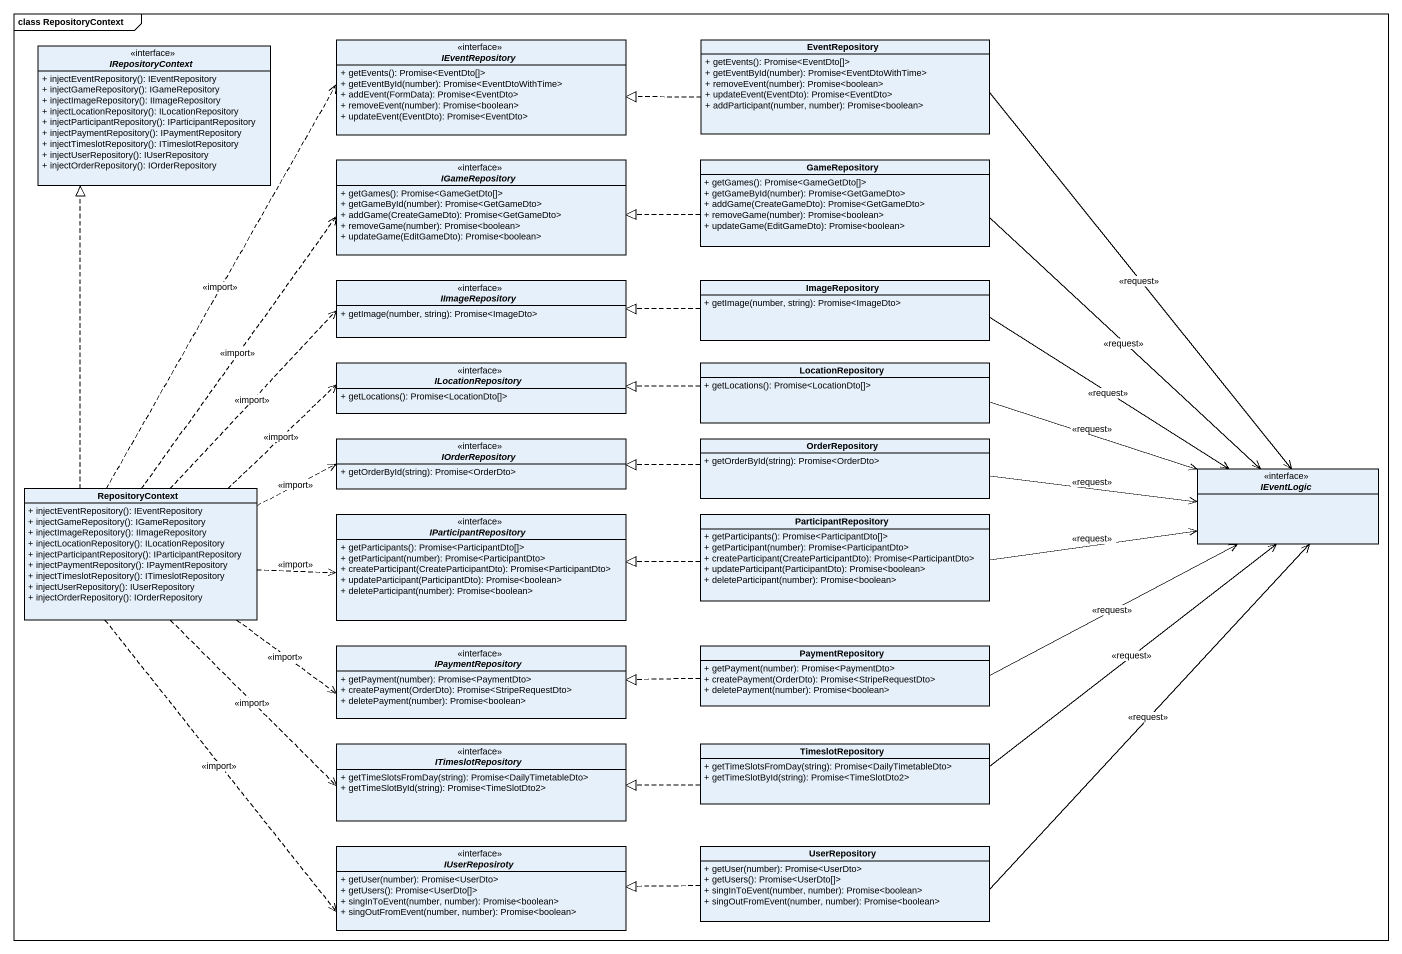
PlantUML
@startuml
mainframe class RepositoryContext
hide circle
hide empty members
skinparam classAttributeIconSize 0
interface IEventRepository {
  + getEvents(): Promise<EventDto[]>
  + getEventById(number): Promise<EventDtoWithTime>
  + addEvent(FormData): Promise<EventDto>
  + removeEvent(number): Promise<boolean>
  + updateEvent(EventDto): Promise<EventDto>
}
class EventRepository {
  + getEvents(): Promise<EventDto[]>
  + getEventById(number): Promise<EventDtoWithTime>
  + removeEvent(number): Promise<boolean>
  + updateEvent(EventDto): Promise<EventDto>
  + addParticipant(number, number): Promise<boolean>
}
interface IRepositoryContext {
  + injectEventRepository(): IEventRepository
  + injectGameRepository(): IGameRepository
  + injectImageRepository(): IImageRepository
  + injectLocationRepository(): ILocationRepository
  + injectParticipantRepository(): IParticipantRepository
  + injectPaymentRepository(): IPaymentRepository
  + injectTimeslotRepository(): ITimeslotRepository
  + injectUserRepository(): IUserRepository
  + injectOrderRepository(): IOrderRepository
}
interface IGameRepository {
  + getGames(): Promise<GameGetDto[]>
  + getGameById(number): Promise<GetGameDto>
  + addGame(CreateGameDto): Promise<GetGameDto>
  + removeGame(number): Promise<boolean>
  + updateGame(EditGameDto): Promise<boolean>
}
class GameRepository {
  + getGames(): Promise<GameGetDto[]>
  + getGameById(number): Promise<GetGameDto>
  + addGame(CreateGameDto): Promise<GetGameDto>
  + removeGame(number): Promise<boolean>
  + updateGame(EditGameDto): Promise<boolean>
}
interface IImageRepository {
  + getImage(number, string): Promise<ImageDto>
}
class ImageRepository {
  + getImage(number, string): Promise<ImageDto>
}
interface ILocationRepository {
  + getLocations(): Promise<LocationDto[]>
}
class LocationRepository {
  + getLocations(): Promise<LocationDto[]>
}
interface IOrderRepository {
  + getOrderById(string): Promise<OrderDto>
}
class OrderRepository {
  + getOrderById(string): Promise<OrderDto>
}
interface IEventLogic
class RepositoryContext {
  + injectEventRepository(): IEventRepository
  + injectGameRepository(): IGameRepository
  + injectImageRepository(): IImageRepository
  + injectLocationRepository(): ILocationRepository
  + injectParticipantRepository(): IParticipantRepository
  + injectPaymentRepository(): IPaymentRepository
  + injectTimeslotRepository(): ITimeslotRepository
  + injectUserRepository(): IUserRepository
  + injectOrderRepository(): IOrderRepository
}
interface IParticipantRepository {
  + getParticipants(): Promise<ParticipantDto[]>
  + getParticipant(number): Promise<ParticipantDto>
  + createParticipant(CreateParticipantDto): Promise<ParticipantDto>
  + updateParticipant(ParticipantDto): Promise<boolean>
  + deleteParticipant(number): Promise<boolean>
}
class ParticipantRepository {
  + getParticipants(): Promise<ParticipantDto[]>
  + getParticipant(number): Promise<ParticipantDto>
  + createParticipant(CreateParticipantDto): Promise<ParticipantDto>
  + updateParticipant(ParticipantDto): Promise<boolean>
  + deleteParticipant(number): Promise<boolean>
}
interface IPaymentRepository {
  + getPayment(number): Promise<PaymentDto>
  + createPayment(OrderDto): Promise<StripeRequestDto>
  + deletePayment(number): Promise<boolean>
}
class PaymentRepository {
  + getPayment(number): Promise<PaymentDto>
  + createPayment(OrderDto): Promise<StripeRequestDto>
  + deletePayment(number): Promise<boolean>
}
interface ITimeslotRepository {
  + getTimeSlotsFromDay(string): Promise<DailyTimetableDto>
  + getTimeSlotById(string): Promise<TimeSlotDto2>
}
class TimeslotRepository {
  + getTimeSlotsFromDay(string): Promise<DailyTimetableDto>
  + getTimeSlotById(string): Promise<TimeSlotDto2>
}
interface IUserReposiroty {
  + getUser(number): Promise<UserDto>
  + getUsers(): Promise<UserDto[]>
  + singInToEvent(number, number): Promise<boolean>
  + singOutFromEvent(number, number): Promise<boolean>
}
class UserRepository {
  + getUser(number): Promise<UserDto>
  + getUsers(): Promise<UserDto[]>
  + singInToEvent(number, number): Promise<boolean>
  + singOutFromEvent(number, number): Promise<boolean>
}
EventRepository .left.|> IEventRepository
EventRepository --> IEventLogic : <<request>>
GameRepository .left.|> IGameRepository
GameRepository --> IEventLogic : <<request>>
ImageRepository .left.|> IImageRepository
ImageRepository -right-> IEventLogic : <<request>>
LocationRepository .left.|> ILocationRepository
LocationRepository -right-> IEventLogic : <<request>>
OrderRepository .left.|> IOrderRepository
OrderRepository -right-> IEventLogic : <<request>>
RepositoryContext .up.> IEventRepository : <<import>>
RepositoryContext .up.|> IRepositoryContext
RepositoryContext .up.> IGameRepository : <<import>>
RepositoryContext .up.> IImageRepository : <<import>>
RepositoryContext .right.> ILocationRepository : <<import>>
RepositoryContext .right.> IOrderRepository : <<import>>
RepositoryContext .right.> IParticipantRepository : <<import>>
RepositoryContext .right.> IPaymentRepository : <<import>>
RepositoryContext ..> ITimeslotRepository : <<import>>
RepositoryContext ..> IUserReposiroty : <<import>>
ParticipantRepository -right-> IEventLogic : <<request>>
ParticipantRepository .left.|> IParticipantRepository
PaymentRepository -right-> IEventLogic : <<request>>
PaymentRepository .left.|> IPaymentRepository
TimeslotRepository -up-> IEventLogic : <<request>>
TimeslotRepository .left.|> ITimeslotRepository
UserRepository -up-> IEventLogic : <<request>>
UserRepository .left.|> IUserReposiroty
@enduml
